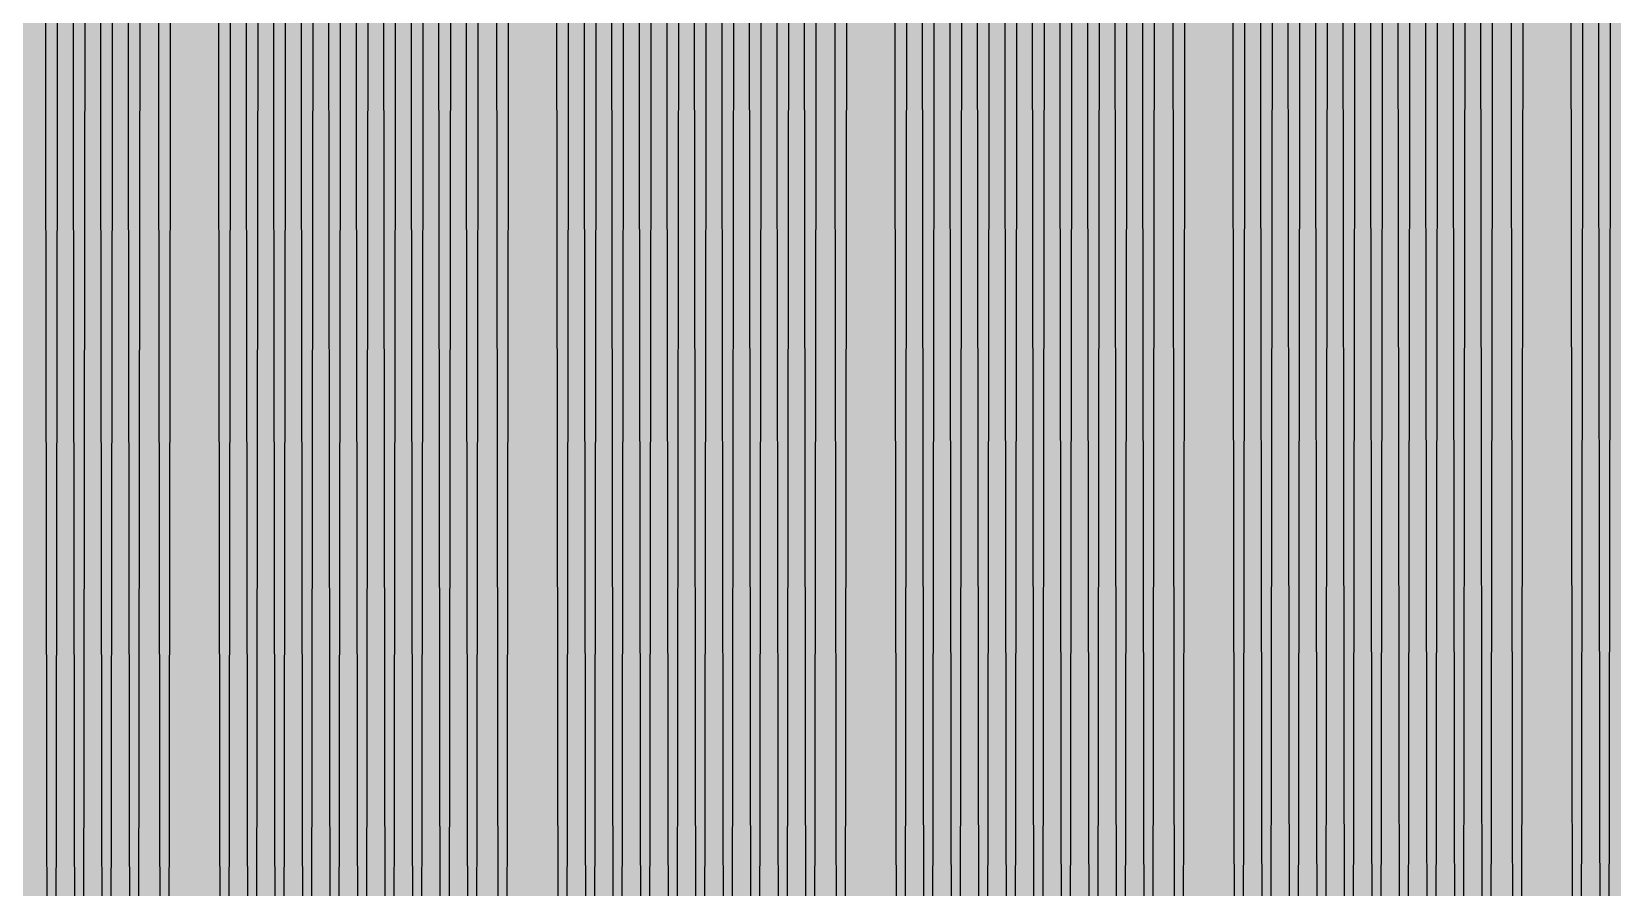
# Model space of a CAD drawing. Header units: metres. Extents: x -7220 to 10980, y -29667 to 1833.
# Drawn here: x 3304.4 to 3706.5, y -16102.1 to -15884.5 of the extents above; entities that cross this region are included whole.
import ezdxf

# ---------------------------------------------------------------- set-up
doc = ezdxf.new("R2010")
doc.units = ezdxf.units.M
doc.layers.add('Metal1', color=4, linetype='CONTINUOUS')
doc.layers.add('Polyimide', color=7, linetype='CONTINUOUS')

msp = doc.modelspace()

# ---------------------------------------------------------------- hatches: boundary and pattern name
at = {"layer": 'Polyimide'}
msp.add_hatch(color=7, dxfattribs=at).paths.add_polyline_path([(4099.45, -13861.55), (4142.64, -14152.77), (4214.18, -14438.35), (4313.36, -14715.55), (4439.24, -14981.69), (4590.59, -15234.21), (4765.97, -15470.68), (4963.68, -15688.82), (5181.82, -15886.53), (5418.29, -16061.91), (5670.81, -16213.26), (5936.95, -16339.14), (6214.15, -16438.32), (6499.73, -16509.85), (6790.95, -16553.05), (7085, -16567.5), (9980.38, -16567.5), (10058.79, -16571.35), (10136.45, -16582.87), (10212.6, -16601.95), (10286.52, -16628.4), (10357.49, -16661.96), (10424.83, -16702.32), (10487.89, -16749.09), (10546.06, -16801.81), (10598.78, -16859.98), (10645.55, -16923.04), (10685.91, -16990.38), (10719.48, -17061.35), (10745.93, -17135.27), (10765, -17211.43), (10776.52, -17289.08), (10780.38, -17367.5), (10780.38, -21957.3), (10741.61, -22012.91), (10705.97, -22070.59), (10673.58, -22130.14), (10644.53, -22191.39), (10618.92, -22254.16), (10596.82, -22318.25), (10578.3, -22383.46), (10563.41, -22449.6), (10552.21, -22516.46), (10544.72, -22583.84), (10540.97, -22651.53), (10540.97, -22719.32), (10544.72, -22787.01), (10552.21, -22854.38), (10563.41, -22921.24), (10578.3, -22987.38), (10596.82, -23052.6), (10618.92, -23116.68), (10644.53, -23179.45), (10673.58, -23240.71), (10705.97, -23300.26), (10741.61, -23357.93), (10780.38, -23413.54), (10780.38, -28667.5), (10776.52, -28745.91), (10765, -28823.57), (10745.93, -28899.73), (10719.48, -28973.65), (10685.91, -29044.62), (10645.55, -29111.96), (10598.78, -29175.01), (10546.06, -29233.19), (10487.89, -29285.91), (10424.83, -29332.68), (10357.49, -29373.04), (10286.52, -29406.6), (10212.6, -29433.05), (10136.45, -29452.13), (10058.79, -29463.65), (9980.38, -29467.5), (-6219.63, -29467.5), (-6298.04, -29463.65), (-6375.7, -29452.13), (-6451.85, -29433.05), (-6525.77, -29406.6), (-6596.74, -29373.04), (-6664.08, -29332.68), (-6727.14, -29285.91), (-6785.31, -29233.19), (-6838.03, -29175.01), (-6884.8, -29111.96), (-6925.16, -29044.62), (-6958.73, -28973.65), (-6985.18, -28899.73), (-7004.25, -28823.57), (-7015.77, -28745.91), (-7019.63, -28667.5), (-7019.63, -23426.32), (-6979.36, -23370.07), (-6942.33, -23311.63), (-6908.66, -23251.2), (-6878.45, -23188.96), (-6851.81, -23125.12), (-6828.81, -23059.88), (-6809.53, -22993.44), (-6794.04, -22926.02), (-6782.37, -22857.83), (-6774.57, -22789.09), (-6770.67, -22720.02), (-6770.67, -22650.84), (-6774.57, -22581.77), (-6782.37, -22513.03), (-6794.04, -22444.84), (-6809.53, -22377.42), (-6828.81, -22310.98), (-6851.81, -22245.74), (-6878.45, -22181.89), (-6908.66, -22119.66), (-6942.33, -22059.22), (-6979.36, -22000.79), (-7019.63, -21944.54), (-7019.63, -17367.5), (-7015.77, -17289.08), (-7004.25, -17211.43), (-6985.18, -17135.27), (-6958.73, -17061.35), (-6925.16, -16990.38), (-6884.8, -16923.04), (-6838.03, -16859.98), (-6785.31, -16801.81), (-6727.14, -16749.09), (-6664.08, -16702.32), (-6596.74, -16661.96), (-6525.77, -16628.4), (-6451.85, -16601.95), (-6375.7, -16582.87), (-6298.04, -16571.35), (-6219.63, -16567.5), (-3314, -16567.5), (-3019.95, -16553.05), (-2728.73, -16509.85), (-2443.15, -16438.32), (-2165.95, -16339.14), (-1899.81, -16213.26), (-1647.29, -16061.91), (-1410.82, -15886.53), (-1192.68, -15688.82), (-994.97, -15470.68), (-819.59, -15234.21), (-668.24, -14981.69), (-542.36, -14715.55), (-443.18, -14438.35), (-371.64, -14152.77), (-328.45, -13861.55), (-314, -13567.5), (-314, -13373.48), (-317.45, -13328.11), (-327.72, -13283.78), (-344.58, -13241.52), (-367.63, -13202.3), (-396.35, -13167.01), (-430.08, -13136.47), (-468.03, -13111.38), (-509.35, -13092.32), (-509.35, -13092.32), (-578.18, -13061.27), (-642.2, -13021.24), (-700.26, -12972.96), (-751.3, -12917.31), (-794.39, -12855.3), (-828.74, -12788.06), (-853.73, -12716.8), (-868.91, -12642.84), (-874, -12567.5), (-868.91, -12492.16), (-853.73, -12418.19), (-828.74, -12346.94), (-794.39, -12279.7), (-751.3, -12217.69), (-700.26, -12162.04), (-642.2, -12113.76), (-578.18, -12073.73), (-509.35, -12042.68), (-509.35, -12042.68), (-468.03, -12023.62), (-430.08, -11998.53), (-396.35, -11967.99), (-367.63, -11932.7), (-344.58, -11893.47), (-327.72, -11851.21), (-317.45, -11806.89), (-314, -11761.52), (-314, -11074.31), (-317.45, -11028.94), (-327.72, -10984.62), (-344.58, -10942.36), (-367.63, -10903.13), (-396.35, -10867.84), (-430.08, -10837.3), (-468.03, -10812.21), (-509.35, -10793.16), (-509.35, -10793.16), (-578.18, -10762.1), (-642.2, -10722.07), (-700.26, -10673.8), (-751.3, -10618.15), (-794.39, -10556.13), (-828.74, -10488.89), (-853.73, -10417.64), (-868.91, -10343.67), (-874, -10268.33), (-868.91, -10192.99), (-853.73, -10119.03), (-828.74, -10047.77), (-794.39, -9980.53), (-751.3, -9918.52), (-700.26, -9862.87), (-642.2, -9814.59), (-578.18, -9774.56), (-509.35, -9743.51), (-509.35, -9743.51), (-468.03, -9724.45), (-430.08, -9699.36), (-396.35, -9668.82), (-367.63, -9633.53), (-344.58, -9594.31), (-327.72, -9552.05), (-317.45, -9507.72), (-314, -9462.35), (-314, -8775.14), (-317.45, -8729.78), (-327.72, -8685.45), (-344.58, -8643.19), (-367.63, -8603.96), (-396.35, -8568.68), (-430.08, -8538.14), (-468.03, -8513.05), (-509.35, -8493.99), (-509.35, -8493.99), (-578.18, -8462.94), (-642.2, -8422.91), (-700.26, -8374.63), (-751.3, -8318.98), (-794.39, -8256.97), (-828.74, -8189.73), (-853.73, -8118.47), (-868.91, -8044.5), (-874, -7969.17), (-868.91, -7893.83), (-853.73, -7819.86), (-828.74, -7748.61), (-794.39, -7681.36), (-751.3, -7619.35), (-700.26, -7563.7), (-642.2, -7515.42), (-578.18, -7475.4), (-509.35, -7444.34), (-509.35, -7444.34), (-468.03, -7425.28), (-430.08, -7400.2), (-396.35, -7369.66), (-367.63, -7334.37), (-344.58, -7295.14), (-327.72, -7252.88), (-317.45, -7208.56), (-314, -7163.19), (-314, -6475.98), (-317.45, -6430.61), (-327.72, -6386.29), (-344.58, -6344.02), (-367.63, -6304.8), (-396.35, -6269.51), (-430.08, -6238.97), (-468.03, -6213.88), (-509.35, -6194.82), (-509.35, -6194.82), (-578.18, -6163.77), (-642.2, -6123.74), (-700.26, -6075.46), (-751.3, -6019.81), (-794.39, -5957.8), (-828.74, -5890.56), (-853.73, -5819.31), (-868.91, -5745.34), (-874, -5670), (-868.91, -5594.66), (-853.73, -5520.69), (-828.74, -5449.44), (-794.39, -5382.2), (-751.3, -5320.19), (-700.26, -5264.54), (-642.2, -5216.26), (-578.18, -5176.23), (-509.35, -5145.18), (-509.35, -5145.18), (-468.03, -5126.12), (-430.08, -5101.03), (-396.35, -5070.49), (-367.63, -5035.2), (-344.58, -4995.98), (-327.72, -4953.71), (-317.45, -4909.39), (-314, -4864.02), (-314, 380), (-314, 1532.5), (-269, 1532.5), (-268.78, 1525.63), (-268.1, 1518.79), (-266.98, 1512.02), (-265.42, 1505.32), (-263.43, 1498.75), (-261.01, 1492.32), (-258.17, 1486.06), (-254.93, 1480), (-251.3, 1474.17), (-247.3, 1468.58), (-242.94, 1463.27), (-238.25, 1458.25), (-233.23, 1453.56), (-227.92, 1449.2), (-222.33, 1445.2), (-216.5, 1441.57), (-210.44, 1438.33), (-204.18, 1435.49), (-197.75, 1433.07), (-191.18, 1431.08), (-184.48, 1429.52), (-177.71, 1428.4), (-170.87, 1427.72), (-164, 1427.5), (-157.13, 1427.72), (-150.29, 1428.4), (-143.52, 1429.52), (-136.82, 1431.08), (-130.25, 1433.07), (-123.82, 1435.49), (-117.56, 1438.33), (-111.5, 1441.57), (-105.67, 1445.2), (-100.08, 1449.2), (-94.77, 1453.56), (-89.75, 1458.25), (-85.06, 1463.27), (-80.7, 1468.58), (-76.7, 1474.17), (-73.07, 1480), (-69.83, 1486.06), (-66.99, 1492.32), (-64.57, 1498.75), (-62.58, 1505.32), (-61.02, 1512.02), (-59.9, 1518.79), (-59.22, 1525.63), (-59, 1532.5), (1786, 1532.5), (3835, 1532.5), (3835.21, 1539.04), (3835.86, 1545.55), (3836.92, 1552.01), (3838.41, 1558.38), (3840.31, 1564.64), (3842.61, 1570.77), (3845.31, 1576.73), (3848.4, 1582.5), (3851.85, 1588.06), (3855.66, 1593.38), (3859.82, 1598.43), (3864.29, 1603.21), (3869.07, 1607.68), (3874.12, 1611.84), (3879.44, 1615.65), (3885, 1619.1), (3890.77, 1622.19), (3896.73, 1624.89), (3902.86, 1627.19), (3909.12, 1629.09), (3915.49, 1630.58), (3921.95, 1631.64), (3928.46, 1632.29), (3935, 1632.5), (3941.54, 1632.29), (3948.05, 1631.64), (3954.51, 1630.58), (3960.88, 1629.09), (3967.14, 1627.19), (3973.27, 1624.89), (3979.23, 1622.19), (3985, 1619.1), (3990.56, 1615.65), (3995.88, 1611.84), (4000.93, 1607.68), (4005.71, 1603.21), (4010.18, 1598.43), (4014.34, 1593.38), (4018.15, 1588.06), (4021.6, 1582.5), (4024.69, 1576.73), (4027.39, 1570.77), (4029.69, 1564.64), (4031.59, 1558.38), (4033.08, 1552.01), (4034.14, 1545.55), (4034.79, 1539.04), (4035, 1532.5), (4085, 1532.5), (4085, 380), (4085, 330), (4085, -4864.02), (4088.45, -4909.39), (4098.72, -4953.71), (4115.58, -4995.98), (4138.63, -5035.2), (4167.35, -5070.49), (4201.08, -5101.03), (4239.03, -5126.12), (4280.35, -5145.18), (4280.35, -5145.18), (4349.18, -5176.23), (4413.2, -5216.26), (4471.26, -5264.54), (4522.3, -5320.19), (4565.39, -5382.2), (4599.74, -5449.44), (4624.73, -5520.69), (4639.91, -5594.66), (4645, -5670), (4639.91, -5745.34), (4624.73, -5819.31), (4599.74, -5890.56), (4565.39, -5957.8), (4522.3, -6019.81), (4471.26, -6075.46), (4413.2, -6123.74), (4349.18, -6163.77), (4280.35, -6194.82), (4239.03, -6213.88), (4201.08, -6238.97), (4167.35, -6269.51), (4138.63, -6304.8), (4115.58, -6344.02), (4098.72, -6386.29), (4088.45, -6430.61), (4085, -6475.98), (4085, -13567.5), (4099.45, -13861.55)])

# ---------------------------------------------------------------- linework, layer by layer
at = {"layer": 'Metal1'}
for points in [[(3122.38, -16547.83), (3134.5, -16522.91), (3137.63, -16516.58), (3150.16, -16491.66), (3153.4, -16485.33), (3166.32, -16460.41), (3169.65, -16454.08), (3182.84, -16429.1), (3192.78, -16410.34), (3209.32, -16379.1), (3225.87, -16347.86), (3242.42, -16316.62), (3258.97, -16285.38), (3275.52, -16254.14), (3292.07, -16222.9), (3301.94, -16204.26), (3308.48, -16177.86), (3307.75, -15692.12)], [(3311.25, -15692.12), (3310.52, -16178.11), (3303.82, -16204.98), (3293.84, -16223.83), (3277.29, -16255.07), (3260.74, -16286.31), (3244.19, -16317.55), (3227.64, -16348.8), (3211.09, -16380.04), (3194.54, -16411.28), (3184.61, -16430.04), (3171.42, -16455.01), (3168.09, -16461.34), (3155.17, -16486.25), (3151.94, -16492.57), (3139.42, -16517.47), (3136.3, -16523.8), (3124.18, -16548.7)], [(3128.54, -16547.83), (3140.72, -16522.91), (3143.87, -16516.58), (3156.45, -16491.66), (3159.7, -16485.33), (3172.68, -16460.41), (3176.03, -16454.08), (3189.27, -16429.1), (3199.26, -16410.34), (3215.88, -16379.1), (3232.5, -16347.86), (3249.13, -16316.62), (3265.75, -16285.38), (3282.37, -16254.13), (3298.99, -16222.89), (3308.91, -16204.26), (3315.48, -16177.84), (3314.75, -15692.12)], [(3318.25, -15692.12), (3317.52, -16178.09), (3310.79, -16204.98), (3300.76, -16223.83), (3284.14, -16255.07), (3267.51, -16286.32), (3250.89, -16317.56), (3234.27, -16348.8), (3217.65, -16380.04), (3201.02, -16411.28), (3191.04, -16430.04), (3177.8, -16455.01), (3174.45, -16461.34), (3161.48, -16486.25), (3158.23, -16492.57), (3145.66, -16517.48), (3142.52, -16523.8), (3130.34, -16548.71)], [(3134.71, -16547.83), (3146.94, -16522.91), (3150.1, -16516.58), (3162.74, -16491.66), (3166.01, -16485.33), (3179.05, -16460.41), (3182.41, -16454.08), (3195.71, -16429.1), (3205.74, -16410.34), (3222.44, -16379.1), (3239.13, -16347.86), (3255.83, -16316.62), (3272.53, -16285.37), (3289.22, -16254.13), (3305.92, -16222.89), (3315.88, -16204.26), (3322.48, -16177.83), (3321.75, -15692.12)], [(3325.25, -15692.12), (3324.52, -16178.08), (3317.76, -16204.98), (3307.69, -16223.84), (3290.99, -16255.08), (3274.29, -16286.32), (3257.59, -16317.56), (3240.9, -16348.8), (3224.2, -16380.04), (3207.5, -16411.28), (3197.48, -16430.04), (3184.17, -16455.02), (3180.81, -16461.34), (3167.78, -16486.25), (3164.52, -16492.57), (3151.89, -16517.48), (3148.74, -16523.8), (3136.51, -16548.71)], [(3140.88, -16547.83), (3153.16, -16522.91), (3156.34, -16516.58), (3169.03, -16491.66), (3172.31, -16485.33), (3185.41, -16460.41), (3188.79, -16454.08), (3202.15, -16429.1), (3212.22, -16410.34), (3228.99, -16379.1), (3245.76, -16347.85), (3262.54, -16316.61), (3279.31, -16285.37), (3296.08, -16254.13), (3312.85, -16222.89), (3322.85, -16204.26), (3329.48, -16177.81), (3328.75, -15692.12)], [(3332.25, -15692.12), (3331.52, -16178.07), (3324.73, -16204.98), (3314.61, -16223.84), (3297.84, -16255.08), (3281.07, -16286.32), (3264.3, -16317.56), (3247.53, -16348.8), (3230.76, -16380.04), (3213.98, -16411.28), (3203.91, -16430.04), (3190.55, -16455.02), (3187.18, -16461.34), (3174.09, -16486.25), (3170.81, -16492.58), (3158.12, -16517.48), (3154.96, -16523.8), (3142.67, -16548.71)], [(3147.48, -16547.83), (3159.84, -16522.91), (3163.04, -16516.58), (3175.81, -16491.66), (3179.11, -16485.32), (3192.28, -16460.41), (3195.68, -16454.07), (3209.13, -16429.1), (3219.26, -16410.33), (3236.13, -16379.09), (3253.01, -16347.85), (3269.88, -16316.61), (3286.75, -16285.37), (3303.62, -16254.13), (3320.5, -16222.89), (3330.56, -16204.25), (3337.23, -16177.79), (3336.5, -15692.12)], [(3340, -15692.12), (3339.27, -16178.05), (3332.44, -16204.98), (3322.26, -16223.84), (3305.38, -16255.08), (3288.51, -16286.32), (3271.64, -16317.56), (3254.77, -16348.8), (3237.89, -16380.04), (3221.02, -16411.28), (3210.89, -16430.05), (3197.44, -16455.02), (3194.05, -16461.35), (3180.88, -16486.25), (3177.59, -16492.58), (3164.82, -16517.48), (3161.63, -16523.8), (3149.28, -16548.71)], [(3158.46, -16547.82), (3171.1, -16522.9), (3174.37, -16516.57), (3187.42, -16491.66), (3190.8, -16485.31), (3204.27, -16460.4), (3207.75, -16454.06), (3221.49, -16429.09), (3231.86, -16410.33), (3249.11, -16379.08), (3266.36, -16347.84), (3283.61, -16316.6), (3300.87, -16285.36), (3318.12, -16254.12), (3335.37, -16222.88), (3345.66, -16204.25), (3352.48, -16177.72), (3351.75, -15692.12)], [(3355.25, -15692.12), (3354.52, -16177.98), (3347.54, -16204.99), (3337.12, -16223.85), (3319.87, -16255.09), (3302.62, -16286.33), (3285.36, -16317.57), (3268.11, -16348.81), (3250.86, -16380.05), (3233.61, -16411.29), (3223.25, -16430.06), (3209.5, -16455.03), (3206.03, -16461.36), (3192.56, -16486.26), (3189.19, -16492.59), (3176.14, -16517.49), (3172.88, -16523.82), (3160.25, -16548.72)], [(3164.63, -16547.82), (3177.32, -16522.9), (3180.6, -16516.57), (3193.72, -16491.65), (3197.11, -16485.31), (3210.63, -16460.4), (3214.12, -16454.06), (3227.93, -16429.09), (3238.34, -16410.32), (3255.67, -16379.08), (3272.99, -16347.84), (3290.32, -16316.6), (3307.65, -16285.36), (3324.97, -16254.12), (3342.3, -16222.88), (3352.63, -16204.25), (3359.48, -16177.7), (3358.75, -15692.12)], [(3362.25, -15692.12), (3361.52, -16177.96), (3354.51, -16204.99), (3344.05, -16223.85), (3326.72, -16255.09), (3309.39, -16286.33), (3292.07, -16317.57), (3274.74, -16348.81), (3257.41, -16380.05), (3240.09, -16411.29), (3229.68, -16430.06), (3215.88, -16455.03), (3212.39, -16461.36), (3198.87, -16486.26), (3195.48, -16492.59), (3182.38, -16517.49), (3179.1, -16523.82), (3166.41, -16548.72)], [(3170.8, -16547.82), (3183.54, -16522.9), (3186.84, -16516.56), (3200.01, -16491.65), (3203.41, -16485.31), (3217, -16460.4), (3220.5, -16454.06), (3234.37, -16429.09), (3244.82, -16410.32), (3262.22, -16379.08), (3279.62, -16347.84), (3297.02, -16316.6), (3314.42, -16285.36), (3331.82, -16254.12), (3349.23, -16222.88), (3359.6, -16204.24), (3366.48, -16177.69), (3365.75, -15692.12)], [(3369.25, -15692.12), (3368.52, -16177.95), (3361.48, -16204.99), (3350.97, -16223.85), (3333.57, -16255.09), (3316.17, -16286.33), (3298.77, -16317.57), (3281.37, -16348.81), (3263.97, -16380.05), (3246.57, -16411.3), (3236.12, -16430.06), (3222.25, -16455.03), (3218.75, -16461.36), (3205.17, -16486.26), (3201.77, -16492.59), (3188.61, -16517.49), (3185.32, -16523.82), (3172.58, -16548.72)], [(3176.96, -16547.82), (3189.76, -16522.9), (3193.07, -16516.56), (3206.3, -16491.65), (3209.72, -16485.31), (3223.36, -16460.4), (3226.88, -16454.06), (3240.81, -16429.09), (3251.3, -16410.32), (3268.78, -16379.08), (3286.25, -16347.84), (3303.73, -16316.6), (3321.2, -16285.36), (3338.68, -16254.12), (3356.15, -16222.88), (3366.57, -16204.24), (3373.48, -16177.67), (3372.75, -15692.12)], [(3376.25, -15692.12), (3375.52, -16177.94), (3368.45, -16205), (3357.9, -16223.85), (3340.42, -16255.09), (3322.95, -16286.33), (3305.47, -16317.57), (3288, -16348.82), (3270.52, -16380.06), (3253.05, -16411.3), (3242.55, -16430.06), (3228.63, -16455.03), (3225.11, -16461.36), (3211.48, -16486.27), (3208.06, -16492.6), (3194.84, -16517.49), (3191.54, -16523.82), (3178.74, -16548.72)], [(3183.13, -16547.81), (3195.98, -16522.9), (3199.31, -16516.56), (3212.59, -16491.65), (3216.02, -16485.31), (3229.72, -16460.4), (3233.26, -16454.06), (3247.24, -16429.08), (3257.78, -16410.32), (3275.33, -16379.08), (3292.88, -16347.84), (3310.43, -16316.6), (3327.98, -16285.36), (3345.53, -16254.11), (3363.08, -16222.87), (3373.55, -16204.24), (3380.48, -16177.66), (3379.75, -15692.12)], [(3383.25, -15692.12), (3382.52, -16177.92), (3375.42, -16205), (3364.82, -16223.85), (3347.27, -16255.09), (3329.72, -16286.34), (3312.18, -16317.58), (3294.63, -16348.82), (3277.08, -16380.06), (3259.53, -16411.3), (3248.99, -16430.06), (3235.01, -16455.03), (3231.47, -16461.37), (3217.78, -16486.27), (3214.35, -16492.6), (3201.08, -16517.5), (3197.76, -16523.82), (3184.91, -16548.72)], [(3189.3, -16547.81), (3202.2, -16522.9), (3205.54, -16516.56), (3218.88, -16491.65), (3222.33, -16485.31), (3236.09, -16460.4), (3239.64, -16454.06), (3253.68, -16429.08), (3264.27, -16410.32), (3281.89, -16379.08), (3299.51, -16347.84), (3317.14, -16316.6), (3334.76, -16285.35), (3352.38, -16254.11), (3370.01, -16222.87), (3380.52, -16204.24), (3387.48, -16177.64), (3386.75, -15692.12)], [(3390.25, -15692.12), (3389.52, -16177.91), (3382.39, -16205), (3371.75, -16223.86), (3354.12, -16255.1), (3336.5, -16286.34), (3318.88, -16317.58), (3301.26, -16348.82), (3283.63, -16380.06), (3266.01, -16411.3), (3255.42, -16430.06), (3241.38, -16455.04), (3237.83, -16461.37), (3224.08, -16486.27), (3220.64, -16492.6), (3207.31, -16517.5), (3203.98, -16523.83), (3191.07, -16548.73)], [(3195.46, -16547.81), (3208.43, -16522.9), (3211.78, -16516.56), (3225.17, -16491.65), (3228.64, -16485.31), (3242.45, -16460.39), (3246.02, -16454.06), (3260.12, -16429.08), (3270.75, -16410.32), (3288.45, -16379.08), (3306.14, -16347.83), (3323.84, -16316.59), (3341.54, -16285.35), (3359.24, -16254.11), (3376.93, -16222.87), (3387.49, -16204.24), (3394.48, -16177.63), (3393.75, -15692.12)], [(3397.25, -15692.12), (3396.52, -16177.89), (3389.36, -16205), (3378.67, -16223.86), (3360.98, -16255.1), (3343.28, -16286.34), (3325.58, -16317.58), (3307.88, -16348.82), (3290.19, -16380.06), (3272.49, -16411.3), (3261.86, -16430.07), (3247.76, -16455.04), (3244.2, -16461.37), (3230.39, -16486.27), (3226.93, -16492.6), (3213.54, -16517.5), (3210.2, -16523.83), (3197.24, -16548.73)], [(3201.63, -16547.81), (3214.65, -16522.9), (3218.02, -16516.56), (3231.46, -16491.65), (3234.94, -16485.3), (3248.81, -16460.39), (3252.4, -16454.05), (3266.56, -16429.08), (3277.23, -16410.31), (3295, -16379.07), (3312.77, -16347.83), (3330.55, -16316.59), (3348.32, -16285.35), (3366.09, -16254.11), (3383.86, -16222.87), (3394.46, -16204.24), (3401.48, -16177.61), (3400.75, -15692.12)], [(3404.25, -15692.12), (3403.52, -16177.88), (3396.32, -16205), (3385.6, -16223.86), (3367.83, -16255.1), (3350.06, -16286.34), (3332.28, -16317.58), (3314.51, -16348.82), (3296.74, -16380.06), (3278.97, -16411.3), (3268.3, -16430.07), (3254.14, -16455.04), (3250.56, -16461.37), (3236.69, -16486.27), (3233.22, -16492.6), (3219.78, -16517.5), (3216.42, -16523.83), (3203.41, -16548.73)], [(3207.8, -16547.81), (3220.87, -16522.9), (3224.25, -16516.55), (3237.75, -16491.65), (3241.25, -16485.3), (3255.18, -16460.39), (3258.77, -16454.05), (3272.99, -16429.08), (3283.71, -16410.31), (3301.56, -16379.07), (3319.4, -16347.83), (3337.25, -16316.59), (3355.1, -16285.35), (3372.94, -16254.11), (3390.79, -16222.87), (3401.43, -16204.24), (3408.48, -16177.6), (3407.75, -15692.12)], [(3411.25, -15692.12), (3410.52, -16177.86), (3403.29, -16205), (3392.52, -16223.86), (3374.68, -16255.1), (3356.83, -16286.34), (3338.99, -16317.58), (3321.14, -16348.82), (3303.3, -16380.06), (3285.45, -16411.31), (3274.73, -16430.07), (3260.51, -16455.04), (3256.92, -16461.37), (3243, -16486.27), (3239.51, -16492.61), (3226.01, -16517.5), (3222.64, -16523.83), (3209.57, -16548.73)], [(3213.96, -16547.81), (3227.09, -16522.9), (3230.49, -16516.55), (3244.04, -16491.65), (3247.55, -16485.3), (3261.54, -16460.39), (3265.15, -16454.05), (3279.43, -16429.08), (3290.2, -16410.31), (3308.12, -16379.07), (3326.03, -16347.83), (3343.95, -16316.59), (3361.87, -16285.35), (3379.79, -16254.11), (3397.71, -16222.87), (3408.4, -16204.24), (3415.48, -16177.58), (3414.75, -15692.12)], [(3418.25, -15692.12), (3417.52, -16177.85), (3410.26, -16205), (3399.45, -16223.86), (3381.53, -16255.1), (3363.61, -16286.34), (3345.69, -16317.58), (3327.77, -16348.83), (3309.85, -16380.07), (3291.93, -16411.31), (3281.17, -16430.07), (3266.89, -16455.04), (3263.28, -16461.38), (3249.3, -16486.27), (3245.8, -16492.61), (3232.25, -16517.5), (3228.85, -16523.83), (3215.74, -16548.73)], [(3220.57, -16547.8), (3233.77, -16522.9), (3237.18, -16516.55), (3250.82, -16491.65), (3254.35, -16485.3), (3268.41, -16460.39), (3272.05, -16454.05), (3286.41, -16429.07), (3297.23, -16410.31), (3315.25, -16379.07), (3333.28, -16347.83), (3351.3, -16316.59), (3369.32, -16285.35), (3387.34, -16254.11), (3405.36, -16222.86), (3416.11, -16204.23), (3423.23, -16177.56), (3422.5, -15692.12)], [(3426, -15692.12), (3425.27, -16177.83), (3417.97, -16205), (3407.09, -16223.86), (3389.07, -16255.1), (3371.05, -16286.35), (3353.03, -16317.59), (3335.01, -16348.83), (3316.99, -16380.07), (3298.97, -16411.31), (3288.14, -16430.07), (3273.78, -16455.04), (3270.15, -16461.38), (3256.09, -16486.28), (3252.57, -16492.61), (3238.94, -16517.51), (3235.53, -16523.84), (3222.34, -16548.73)], [(3231.55, -16547.8), (3245.02, -16522.89), (3248.51, -16516.54), (3262.43, -16491.64), (3266.04, -16485.29), (3280.4, -16460.38), (3284.11, -16454.04), (3298.78, -16429.07), (3309.83, -16410.3), (3328.23, -16379.06), (3346.63, -16347.82), (3365.03, -16316.58), (3383.43, -16285.34), (3401.84, -16254.1), (3420.24, -16222.86), (3431.21, -16204.23), (3438.48, -16177.48), (3437.75, -15692.12)], [(3441.25, -15692.12), (3440.52, -16177.76), (3433.07, -16205.01), (3421.96, -16223.87), (3403.56, -16255.11), (3385.16, -16286.35), (3366.76, -16317.59), (3348.36, -16348.83), (3329.95, -16380.08), (3311.55, -16411.32), (3300.5, -16430.08), (3285.84, -16455.05), (3282.13, -16461.39), (3267.78, -16486.28), (3264.18, -16492.62), (3250.26, -16517.51), (3246.78, -16523.85), (3233.31, -16548.74)], [(3237.71, -16547.79), (3251.24, -16522.89), (3254.75, -16516.54), (3268.73, -16491.64), (3272.35, -16485.29), (3286.77, -16460.38), (3290.49, -16454.04), (3305.21, -16429.07), (3316.31, -16410.3), (3334.79, -16379.06), (3353.26, -16347.82), (3371.74, -16316.58), (3390.21, -16285.34), (3408.69, -16254.1), (3427.16, -16222.85), (3438.18, -16204.23), (3445.48, -16177.47), (3444.75, -15692.12)], [(3448.25, -15692.12), (3447.52, -16177.74), (3440.04, -16205.01), (3428.89, -16223.87), (3410.41, -16255.11), (3391.93, -16286.35), (3373.46, -16317.6), (3354.98, -16348.84), (3336.51, -16380.08), (3318.03, -16411.32), (3306.94, -16430.08), (3292.22, -16455.05), (3288.49, -16461.39), (3274.08, -16486.29), (3270.47, -16492.62), (3256.5, -16517.51), (3253, -16523.85), (3239.48, -16548.74)], [(3243.88, -16547.79), (3257.47, -16522.89), (3260.98, -16516.54), (3275.02, -16491.64), (3278.65, -16485.29), (3293.13, -16460.38), (3296.87, -16454.04), (3311.65, -16429.06), (3322.79, -16410.3), (3341.34, -16379.06), (3359.89, -16347.82), (3378.44, -16316.58), (3396.99, -16285.34), (3415.54, -16254.09), (3434.09, -16222.85), (3445.15, -16204.22), (3452.48, -16177.45), (3451.75, -15692.12)], [(3455.25, -15692.12), (3454.52, -16177.73), (3447.01, -16205.01), (3435.81, -16223.87), (3417.26, -16255.12), (3398.71, -16286.36), (3380.16, -16317.6), (3361.61, -16348.84), (3343.06, -16380.08), (3324.51, -16411.32), (3313.37, -16430.08), (3298.59, -16455.06), (3294.85, -16461.39), (3280.39, -16486.29), (3276.76, -16492.63), (3262.73, -16517.52), (3259.22, -16523.85), (3245.64, -16548.75)], [(3250.05, -16547.79), (3263.69, -16522.89), (3267.22, -16516.54), (3281.31, -16491.64), (3284.96, -16485.29), (3299.49, -16460.38), (3303.25, -16454.04), (3318.09, -16429.06), (3329.28, -16410.3), (3347.9, -16379.06), (3366.52, -16347.82), (3385.15, -16316.57), (3403.77, -16285.33), (3422.39, -16254.09), (3441.02, -16222.85), (3452.12, -16204.22), (3459.48, -16177.44), (3458.75, -15692.12)], [(3462.25, -15692.12), (3461.52, -16177.71), (3453.98, -16205.02), (3442.74, -16223.88), (3424.11, -16255.12), (3405.49, -16286.36), (3386.86, -16317.6), (3368.24, -16348.84), (3349.62, -16380.08), (3330.99, -16411.32), (3319.81, -16430.09), (3304.97, -16455.06), (3301.22, -16461.4), (3286.69, -16486.29), (3283.04, -16492.63), (3268.96, -16517.52), (3265.44, -16523.85), (3251.81, -16548.75)], [(3256.22, -16547.79), (3269.91, -16522.89), (3273.46, -16516.54), (3287.6, -16491.64), (3291.26, -16485.28), (3305.86, -16460.38), (3309.63, -16454.03), (3324.53, -16429.06), (3335.76, -16410.3), (3354.46, -16379.05), (3373.15, -16347.81), (3391.85, -16316.57), (3410.55, -16285.33), (3429.25, -16254.09), (3447.94, -16222.85), (3459.09, -16204.22), (3466.48, -16177.42), (3465.75, -15692.12)], [(3469.25, -15692.12), (3468.52, -16177.7), (3460.95, -16205.02), (3449.66, -16223.88), (3430.96, -16255.12), (3412.27, -16286.36), (3393.57, -16317.6), (3374.87, -16348.84), (3356.17, -16380.08), (3337.47, -16411.32), (3326.24, -16430.09), (3311.35, -16455.06), (3307.58, -16461.4), (3292.99, -16486.29), (3289.33, -16492.63), (3275.2, -16517.52), (3271.66, -16523.86), (3257.97, -16548.75)], [(3262.38, -16547.79), (3276.13, -16522.89), (3279.69, -16516.54), (3293.89, -16491.64), (3297.57, -16485.28), (3312.22, -16460.38), (3316.01, -16454.03), (3330.96, -16429.06), (3342.24, -16410.29), (3361.01, -16379.05), (3379.78, -16347.81), (3398.56, -16316.57), (3417.33, -16285.33), (3436.1, -16254.09), (3454.87, -16222.85), (3466.06, -16204.22), (3473.48, -16177.41), (3472.75, -15692.12)], [(3476.25, -15692.12), (3475.52, -16177.68), (3467.92, -16205.02), (3456.59, -16223.88), (3437.81, -16255.12), (3419.04, -16286.36), (3400.27, -16317.6), (3381.5, -16348.84), (3362.73, -16380.08), (3343.95, -16411.32), (3332.68, -16430.09), (3317.72, -16455.06), (3313.94, -16461.4), (3299.3, -16486.29), (3295.62, -16492.63), (3281.43, -16517.52), (3277.88, -16523.86), (3264.14, -16548.75)], [(3268.55, -16547.79), (3282.35, -16522.88), (3285.93, -16516.53), (3300.18, -16491.64), (3303.88, -16485.28), (3318.58, -16460.38), (3322.39, -16454.03), (3337.4, -16429.06), (3348.72, -16410.29), (3367.57, -16379.05), (3386.41, -16347.81), (3405.26, -16316.57), (3424.11, -16285.33), (3442.95, -16254.09), (3461.8, -16222.85), (3473.03, -16204.22), (3480.48, -16177.39), (3479.75, -15692.12)], [(3483.25, -15692.12), (3482.52, -16177.67), (3474.89, -16205.02), (3463.51, -16223.88), (3444.66, -16255.12), (3425.82, -16286.36), (3406.97, -16317.6), (3388.13, -16348.84), (3369.28, -16380.08), (3350.44, -16411.33), (3339.11, -16430.09), (3324.1, -16455.06), (3320.3, -16461.4), (3305.6, -16486.29), (3301.91, -16492.63), (3287.66, -16517.52), (3284.09, -16523.86), (3270.3, -16548.75)], [(3274.72, -16547.79), (3288.57, -16522.88), (3292.16, -16516.53), (3306.47, -16491.63), (3310.18, -16485.28), (3324.95, -16460.38), (3328.76, -16454.03), (3343.84, -16429.06), (3355.2, -16410.29), (3374.12, -16379.05), (3393.04, -16347.81), (3411.96, -16316.57), (3430.88, -16285.33), (3449.8, -16254.09), (3468.72, -16222.85), (3480.01, -16204.22), (3487.48, -16177.37), (3486.75, -15692.12)], [(3490.25, -15692.12), (3489.52, -16177.65), (3481.86, -16205.02), (3470.44, -16223.88), (3451.52, -16255.12), (3432.6, -16286.36), (3413.68, -16317.6), (3394.76, -16348.85), (3375.84, -16380.09), (3356.92, -16411.33), (3345.55, -16430.09), (3330.48, -16455.06), (3326.66, -16461.4), (3311.91, -16486.29), (3308.2, -16492.64), (3293.9, -16517.52), (3290.31, -16523.86), (3276.47, -16548.75)], [(3280.88, -16547.78), (3294.79, -16522.88), (3298.4, -16516.53), (3312.76, -16491.63), (3316.49, -16485.28), (3331.31, -16460.38), (3335.14, -16454.03), (3350.28, -16429.06), (3361.69, -16410.29), (3380.68, -16379.05), (3399.68, -16347.81), (3418.67, -16316.57), (3437.66, -16285.33), (3456.66, -16254.09), (3475.65, -16222.84), (3486.98, -16204.22), (3494.48, -16177.36), (3493.75, -15692.12)], [(3497.25, -15692.12), (3496.52, -16177.64), (3488.83, -16205.02), (3477.36, -16223.88), (3458.37, -16255.12), (3439.37, -16286.37), (3420.38, -16317.61), (3401.38, -16348.85), (3382.39, -16380.09), (3363.4, -16411.33), (3351.99, -16430.09), (3336.85, -16455.06), (3333.02, -16461.41), (3318.21, -16486.3), (3314.49, -16492.64), (3300.13, -16517.53), (3296.53, -16523.86), (3282.63, -16548.75)], [(3287.05, -16547.78), (3301.01, -16522.88), (3304.63, -16516.53), (3319.05, -16491.63), (3322.79, -16485.28), (3337.67, -16460.38), (3341.52, -16454.03), (3356.71, -16429.06), (3368.17, -16410.29), (3387.24, -16379.05), (3406.31, -16347.81), (3425.37, -16316.57), (3444.44, -16285.32), (3463.51, -16254.08), (3482.58, -16222.84), (3493.95, -16204.22), (3501.48, -16177.34), (3500.75, -15692.12)], [(3504.25, -15692.12), (3503.52, -16177.62), (3495.8, -16205.02), (3484.29, -16223.88), (3465.22, -16255.13), (3446.15, -16286.37), (3427.08, -16317.61), (3408.01, -16348.85), (3388.94, -16380.09), (3369.88, -16411.33), (3358.42, -16430.1), (3343.23, -16455.07), (3339.39, -16461.41), (3324.51, -16486.3), (3320.78, -16492.64), (3306.37, -16517.53), (3302.75, -16523.87), (3288.8, -16548.76)], [(3293.65, -16547.78), (3307.69, -16522.88), (3311.33, -16516.53), (3325.83, -16491.63), (3329.59, -16485.28), (3344.55, -16460.38), (3348.42, -16454.03), (3363.69, -16429.05), (3375.21, -16410.29), (3394.38, -16379.05), (3413.55, -16347.8), (3432.72, -16316.56), (3451.89, -16285.32), (3471.06, -16254.08), (3490.23, -16222.84), (3501.66, -16204.21), (3509.23, -16177.32), (3508.5, -15692.12)], [(3512, -15692.12), (3511.27, -16177.6), (3503.51, -16205.02), (3491.93, -16223.89), (3472.76, -16255.13), (3453.59, -16286.37), (3434.42, -16317.61), (3415.25, -16348.85), (3396.08, -16380.09), (3376.91, -16411.33), (3365.4, -16430.1), (3350.12, -16455.07), (3346.26, -16461.41), (3331.31, -16486.3), (3327.55, -16492.64), (3313.06, -16517.53), (3309.43, -16523.87), (3295.4, -16548.76)], [(3304.63, -16547.77), (3318.95, -16522.88), (3322.66, -16516.52), (3337.44, -16491.63), (3341.28, -16485.27), (3356.53, -16460.37), (3360.48, -16454.02), (3376.06, -16429.05), (3387.8, -16410.28), (3407.35, -16379.04), (3426.9, -16347.8), (3446.45, -16316.56), (3466, -16285.32), (3485.55, -16254.07), (3505.1, -16222.83), (3516.76, -16204.21), (3524.48, -16177.24), (3523.75, -15692.12)], [(3527.25, -15692.12), (3526.52, -16177.53), (3518.6, -16205.03), (3506.8, -16223.89), (3487.25, -16255.14), (3467.7, -16286.38), (3448.15, -16317.62), (3428.6, -16348.86), (3409.05, -16380.1), (3389.5, -16411.34), (3377.75, -16430.11), (3362.18, -16455.08), (3358.24, -16461.42), (3342.99, -16486.31), (3339.16, -16492.65), (3324.38, -16517.54), (3320.68, -16523.88), (3306.37, -16548.76)], [(3310.8, -16547.77), (3325.17, -16522.88), (3328.9, -16516.52), (3343.74, -16491.63), (3347.59, -16485.27), (3362.9, -16460.37), (3366.86, -16454.02), (3382.5, -16429.05), (3394.29, -16410.28), (3413.91, -16379.04), (3433.53, -16347.8), (3453.16, -16316.55), (3472.78, -16285.31), (3492.41, -16254.07), (3512.03, -16222.83), (3523.73, -16204.21), (3531.48, -16177.22), (3530.75, -15692.12)], [(3534.25, -15692.12), (3533.52, -16177.51), (3525.57, -16205.03), (3513.72, -16223.9), (3494.1, -16255.14), (3474.47, -16286.38), (3454.85, -16317.62), (3435.23, -16348.86), (3415.6, -16380.1), (3395.98, -16411.34), (3384.19, -16430.11), (3368.56, -16455.08), (3364.6, -16461.42), (3349.29, -16486.31), (3345.45, -16492.66), (3330.62, -16517.54), (3326.9, -16523.88), (3312.54, -16548.77)], [(3316.97, -16547.77), (3331.39, -16522.88), (3335.13, -16516.52), (3350.03, -16491.63), (3353.89, -16485.27), (3369.26, -16460.37), (3373.24, -16454.02), (3388.93, -16429.04), (3400.77, -16410.28), (3420.47, -16379.04), (3440.16, -16347.79), (3459.86, -16316.55), (3479.56, -16285.31), (3499.26, -16254.07), (3518.96, -16222.83), (3530.7, -16204.21), (3538.48, -16177.21), (3537.75, -15692.12)], [(3541.25, -15692.12), (3540.52, -16177.49), (3532.54, -16205.03), (3520.65, -16223.9), (3500.95, -16255.14), (3481.25, -16286.38), (3461.55, -16317.62), (3441.86, -16348.86), (3422.16, -16380.1), (3402.46, -16411.34), (3390.63, -16430.11), (3374.93, -16455.08), (3370.96, -16461.42), (3355.6, -16486.31), (3351.74, -16492.66), (3336.85, -16517.54), (3333.12, -16523.88), (3318.7, -16548.77)], [(3323.14, -16547.77), (3337.61, -16522.87), (3341.37, -16516.52), (3356.32, -16491.62), (3360.2, -16485.26), (3375.62, -16460.37), (3379.62, -16454.01), (3395.37, -16429.04), (3407.25, -16410.27), (3427.02, -16379.03), (3446.79, -16347.79), (3466.57, -16316.55), (3486.34, -16285.31), (3506.11, -16254.07), (3525.88, -16222.83), (3537.67, -16204.2), (3545.48, -16177.19), (3544.75, -15692.12)], [(3548.25, -15692.12), (3547.52, -16177.48), (3539.51, -16205.03), (3527.57, -16223.9), (3507.8, -16255.14), (3488.03, -16286.38), (3468.26, -16317.62), (3448.48, -16348.86), (3428.71, -16380.1), (3408.94, -16411.34), (3397.06, -16430.11), (3381.31, -16455.08), (3377.32, -16461.43), (3361.9, -16486.31), (3358.03, -16492.66), (3343.08, -16517.54), (3339.33, -16523.89), (3324.87, -16548.77)], [(3329.3, -16547.77), (3343.83, -16522.87), (3347.6, -16516.52), (3362.61, -16491.62), (3366.5, -16485.26), (3381.99, -16460.37), (3386, -16454.01), (3401.81, -16429.04), (3413.73, -16410.27), (3433.58, -16379.03), (3453.42, -16347.79), (3473.27, -16316.55), (3493.12, -16285.31), (3512.96, -16254.07), (3532.81, -16222.83), (3544.64, -16204.2), (3552.48, -16177.17), (3551.75, -15692.12)], [(3555.25, -15692.12), (3554.52, -16177.46), (3546.48, -16205.04), (3534.5, -16223.9), (3514.65, -16255.14), (3494.81, -16286.38), (3474.96, -16317.62), (3455.11, -16348.86), (3435.27, -16380.1), (3415.42, -16411.35), (3403.5, -16430.11), (3387.69, -16455.08), (3383.68, -16461.43), (3368.21, -16486.31), (3364.32, -16492.66), (3349.32, -16517.54), (3345.55, -16523.89), (3331.03, -16548.77)], [(3335.47, -16547.77), (3350.05, -16522.87), (3353.84, -16516.51), (3368.9, -16491.62), (3372.81, -16485.26), (3388.35, -16460.37), (3392.38, -16454.01), (3408.25, -16429.04), (3420.21, -16410.27), (3440.13, -16379.03), (3460.05, -16347.79), (3479.98, -16316.55), (3499.9, -16285.31), (3519.82, -16254.07), (3539.74, -16222.83), (3551.61, -16204.2), (3559.48, -16177.16), (3558.75, -15692.12)], [(3562.25, -15692.12), (3561.52, -16177.45), (3553.45, -16205.04), (3541.42, -16223.9), (3521.5, -16255.14), (3501.58, -16286.38), (3481.66, -16317.62), (3461.74, -16348.87), (3441.82, -16380.11), (3421.9, -16411.35), (3409.93, -16430.11), (3394.06, -16455.08), (3390.04, -16461.43), (3374.51, -16486.31), (3370.61, -16492.66), (3355.55, -16517.54), (3351.77, -16523.89), (3337.2, -16548.77)], [(3341.64, -16547.77), (3356.27, -16522.87), (3360.07, -16516.51), (3375.19, -16491.62), (3379.12, -16485.26), (3394.71, -16460.37), (3398.75, -16454.01), (3414.68, -16429.04), (3426.7, -16410.27), (3446.69, -16379.03), (3466.69, -16347.79), (3486.68, -16316.55), (3506.67, -16285.31), (3526.67, -16254.07), (3546.66, -16222.82), (3558.58, -16204.2), (3566.48, -16177.14), (3565.75, -15692.12)], [(3569.25, -15692.12), (3568.52, -16177.43), (3560.42, -16205.04), (3548.35, -16223.9), (3528.35, -16255.14), (3508.36, -16286.38), (3488.36, -16317.63), (3468.37, -16348.87), (3448.38, -16380.11), (3428.38, -16411.35), (3416.37, -16430.12), (3400.44, -16455.08), (3396.4, -16461.43), (3380.82, -16486.32), (3376.9, -16492.67), (3361.78, -16517.54), (3357.99, -16523.89), (3343.36, -16548.77)], [(3347.8, -16547.76), (3362.49, -16522.87), (3366.31, -16516.51), (3381.48, -16491.62), (3385.42, -16485.26), (3401.08, -16460.36), (3405.13, -16454.01), (3421.12, -16429.04), (3433.18, -16410.27), (3453.25, -16379.03), (3473.32, -16347.79), (3493.38, -16316.55), (3513.45, -16285.31), (3533.52, -16254.06), (3553.59, -16222.82), (3565.55, -16204.2), (3573.48, -16177.12), (3572.75, -15692.12)], [(3576.25, -15692.12), (3575.52, -16177.42), (3567.39, -16205.04), (3555.27, -16223.9), (3535.2, -16255.15), (3515.14, -16286.39), (3495.07, -16317.63), (3475, -16348.87), (3454.93, -16380.11), (3434.86, -16411.35), (3422.81, -16430.12), (3406.82, -16455.09), (3402.77, -16461.43), (3387.12, -16486.32), (3383.18, -16492.67), (3368.02, -16517.55), (3364.21, -16523.89), (3349.53, -16548.77)], [(3353.97, -16547.76), (3368.71, -16522.87), (3372.54, -16516.51), (3387.77, -16491.62), (3391.73, -16485.26), (3407.44, -16460.36), (3411.51, -16454.01), (3427.56, -16429.04), (3439.66, -16410.27), (3459.8, -16379.03), (3479.95, -16347.79), (3500.09, -16316.54), (3520.23, -16285.3), (3540.37, -16254.06), (3560.52, -16222.82), (3572.52, -16204.2), (3580.48, -16177.11), (3579.75, -15692.12)], [(3583.25, -15692.12), (3582.52, -16177.4), (3574.36, -16205.04), (3562.2, -16223.91), (3542.05, -16255.15), (3521.91, -16286.39), (3501.77, -16317.63), (3481.63, -16348.87), (3461.48, -16380.11), (3441.34, -16411.35), (3429.24, -16430.12), (3413.19, -16455.09), (3409.13, -16461.44), (3393.42, -16486.32), (3389.47, -16492.67), (3374.25, -16517.55), (3370.43, -16523.9), (3355.69, -16548.78)], [(3360.14, -16547.76), (3374.93, -16522.87), (3378.78, -16516.51), (3394.06, -16491.62), (3398.03, -16485.26), (3413.8, -16460.36), (3417.89, -16454.01), (3434, -16429.04), (3446.14, -16410.27), (3466.36, -16379.03), (3486.58, -16347.78), (3506.79, -16316.54), (3527.01, -16285.3), (3547.23, -16254.06), (3567.44, -16222.82), (3579.5, -16204.2), (3587.48, -16177.09), (3586.75, -15692.12)], [(3590.25, -15692.12), (3589.52, -16177.39), (3581.33, -16205.04), (3569.12, -16223.91), (3548.91, -16255.15), (3528.69, -16286.39), (3508.47, -16317.63), (3488.26, -16348.87), (3468.04, -16380.11), (3447.82, -16411.35), (3435.68, -16430.12), (3419.57, -16455.09), (3415.49, -16461.44), (3399.73, -16486.32), (3395.76, -16492.67), (3380.49, -16517.55), (3376.65, -16523.9), (3361.86, -16548.78)], [(3366.74, -16547.76), (3381.61, -16522.87), (3385.48, -16516.51), (3400.84, -16491.62), (3404.83, -16485.25), (3420.68, -16460.36), (3424.79, -16454), (3440.97, -16429.03), (3453.18, -16410.26), (3473.5, -16379.02), (3493.82, -16347.78), (3514.14, -16316.54), (3534.46, -16285.3), (3554.77, -16254.06), (3575.09, -16222.82), (3587.21, -16204.2), (3595.23, -16177.07), (3594.5, -15692.12)], [(3598, -15692.12), (3597.27, -16177.36), (3589.04, -16205.04), (3576.77, -16223.91), (3556.45, -16255.15), (3536.13, -16286.39), (3515.81, -16317.63), (3495.49, -16348.87), (3475.18, -16380.11), (3454.86, -16411.35), (3442.65, -16430.12), (3426.46, -16455.09), (3422.36, -16461.44), (3406.52, -16486.32), (3402.54, -16492.67), (3387.18, -16517.55), (3383.33, -16523.9), (3368.46, -16548.78)], [(3377.72, -16547.75), (3392.87, -16522.86), (3396.81, -16516.5), (3412.45, -16491.61), (3416.52, -16485.25), (3432.66, -16460.36), (3436.85, -16454), (3453.34, -16429.03), (3465.78, -16410.26), (3486.48, -16379.02), (3507.17, -16347.78), (3527.87, -16316.53), (3548.57, -16285.29), (3569.27, -16254.05), (3589.97, -16222.81), (3602.31, -16204.19), (3610.48, -16176.98), (3609.75, -15692.12)], [(3613.25, -15692.12), (3612.52, -16177.28), (3604.14, -16205.05), (3591.64, -16223.92), (3570.94, -16255.16), (3550.24, -16286.4), (3529.54, -16317.64), (3508.84, -16348.88), (3488.14, -16380.12), (3467.44, -16411.36), (3455.01, -16430.13), (3438.52, -16455.1), (3434.34, -16461.45), (3418.2, -16486.33), (3414.14, -16492.68), (3398.5, -16517.56), (3394.57, -16523.91), (3379.43, -16548.79)], [(3383.89, -16547.75), (3399.09, -16522.86), (3403.04, -16516.5), (3418.74, -16491.61), (3422.83, -16485.24), (3439.03, -16460.36), (3443.23, -16453.99), (3459.78, -16429.03), (3472.26, -16410.26), (3493.03, -16379.01), (3513.8, -16347.77), (3534.58, -16316.53), (3555.35, -16285.29), (3576.12, -16254.05), (3596.89, -16222.81), (3609.28, -16204.19), (3617.48, -16176.97), (3616.75, -15692.12)], [(3620.25, -15692.12), (3619.52, -16177.27), (3611.11, -16205.05), (3598.56, -16223.92), (3577.79, -16255.16), (3557.01, -16286.4), (3536.24, -16317.64), (3515.47, -16348.88), (3494.7, -16380.12), (3473.92, -16411.36), (3461.44, -16430.13), (3444.9, -16455.1), (3440.7, -16461.45), (3424.51, -16486.33), (3420.43, -16492.69), (3404.74, -16517.56), (3400.79, -16523.91), (3385.6, -16548.79)], [(3390.06, -16547.75), (3405.31, -16522.86), (3409.28, -16516.5), (3425.03, -16491.61), (3429.13, -16485.24), (3445.39, -16460.36), (3449.61, -16453.99), (3466.22, -16429.02), (3478.74, -16410.25), (3499.59, -16379.01), (3520.43, -16347.77), (3541.28, -16316.53), (3562.13, -16285.29), (3582.97, -16254.05), (3603.82, -16222.81), (3616.25, -16204.19), (3624.48, -16176.95), (3623.75, -15692.12)], [(3627.25, -15692.12), (3626.52, -16177.25), (3618.08, -16205.05), (3605.49, -16223.92), (3584.64, -16255.16), (3563.79, -16286.4), (3542.94, -16317.64), (3522.1, -16348.88), (3501.25, -16380.12), (3480.4, -16411.36), (3467.88, -16430.13), (3451.27, -16455.1), (3447.06, -16461.46), (3430.81, -16486.33), (3426.72, -16492.69), (3410.97, -16517.56), (3407.01, -16523.91), (3391.76, -16548.79)], [(3396.22, -16547.75), (3411.53, -16522.86), (3415.51, -16516.5), (3431.33, -16491.61), (3435.44, -16485.24), (3451.75, -16460.35), (3455.99, -16453.99), (3472.65, -16429.02), (3485.22, -16410.25), (3506.14, -16379.01), (3527.06, -16347.77), (3547.99, -16316.53), (3568.91, -16285.29), (3589.83, -16254.05), (3610.75, -16222.81), (3623.22, -16204.19), (3631.48, -16176.93), (3630.75, -15692.12)], [(3634.25, -15692.12), (3633.52, -16177.24), (3625.05, -16205.05), (3612.41, -16223.92), (3591.49, -16255.16), (3570.57, -16286.4), (3549.65, -16317.64), (3528.73, -16348.88), (3507.81, -16380.12), (3486.89, -16411.37), (3474.32, -16430.13), (3457.65, -16455.1), (3453.42, -16461.46), (3437.12, -16486.33), (3433.01, -16492.69), (3417.2, -16517.56), (3413.23, -16523.92), (3397.93, -16548.79)], [(3402.39, -16547.75), (3417.75, -16522.86), (3421.75, -16516.49), (3437.62, -16491.61), (3441.75, -16485.24), (3458.12, -16460.35), (3462.37, -16453.99), (3479.09, -16429.02), (3491.71, -16410.25), (3512.7, -16379.01), (3533.7, -16347.77), (3554.69, -16316.53), (3575.69, -16285.29), (3596.68, -16254.05), (3617.68, -16222.81), (3630.19, -16204.19), (3638.48, -16176.91), (3637.75, -15692.12)], [(3641.25, -15692.12), (3640.52, -16177.22), (3632.02, -16205.05), (3619.34, -16223.92), (3598.34, -16255.16), (3577.35, -16286.4), (3556.35, -16317.64), (3535.36, -16348.89), (3514.36, -16380.13), (3493.37, -16411.37), (3480.75, -16430.14), (3464.03, -16455.1), (3459.78, -16461.46), (3443.42, -16486.33), (3439.3, -16492.69), (3423.44, -16517.56), (3419.45, -16523.92), (3404.09, -16548.79)], [(3408.56, -16547.75), (3423.97, -16522.86), (3427.98, -16516.49), (3443.91, -16491.61), (3448.05, -16485.24), (3464.48, -16460.35), (3468.74, -16453.99), (3485.53, -16429.02), (3498.19, -16410.25), (3519.26, -16379.01), (3540.33, -16347.77), (3561.39, -16316.53), (3582.46, -16285.29), (3603.53, -16254.05), (3624.6, -16222.8), (3637.16, -16204.18), (3645.48, -16176.9), (3644.75, -15692.12)], [(3648.25, -15692.12), (3647.52, -16177.2), (3638.99, -16205.05), (3626.26, -16223.92), (3605.19, -16255.16), (3584.12, -16286.4), (3563.05, -16317.65), (3541.98, -16348.89), (3520.91, -16380.13), (3499.85, -16411.37), (3487.19, -16430.14), (3470.4, -16455.1), (3466.15, -16461.46), (3449.72, -16486.34), (3445.59, -16492.69), (3429.67, -16517.56), (3425.67, -16523.92), (3410.26, -16548.79)], [(3414.72, -16547.74), (3430.19, -16522.86), (3434.22, -16516.49), (3450.2, -16491.61), (3454.36, -16485.24), (3470.84, -16460.35), (3475.12, -16453.99), (3491.97, -16429.02), (3504.67, -16410.25), (3525.81, -16379.01), (3546.96, -16347.77), (3568.1, -16316.53), (3589.24, -16285.29), (3610.39, -16254.04), (3631.53, -16222.8), (3644.13, -16204.18), (3652.48, -16176.88), (3651.75, -15692.12)], [(3655.25, -15692.12), (3654.52, -16177.19), (3645.95, -16205.06), (3633.19, -16223.92), (3612.04, -16255.17), (3590.9, -16286.41), (3569.76, -16317.65), (3548.61, -16348.89), (3527.47, -16380.13), (3506.33, -16411.37), (3493.62, -16430.14), (3476.78, -16455.11), (3472.51, -16461.46), (3456.03, -16486.34), (3451.88, -16492.7), (3435.9, -16517.57), (3431.89, -16523.92), (3416.43, -16548.79)], [(3420.89, -16547.74), (3436.41, -16522.86), (3440.45, -16516.49), (3456.49, -16491.61), (3460.66, -16485.24), (3477.21, -16460.35), (3481.5, -16453.99), (3498.4, -16429.02), (3511.15, -16410.25), (3532.37, -16379.01), (3553.59, -16347.77), (3574.8, -16316.52), (3596.02, -16285.28), (3617.24, -16254.04), (3638.46, -16222.8), (3651.1, -16204.18), (3659.48, -16176.86), (3658.75, -15692.12)], [(3662.25, -15692.12), (3661.52, -16177.17), (3652.92, -16205.06), (3640.11, -16223.93), (3618.89, -16255.17), (3597.68, -16286.41), (3576.46, -16317.65), (3555.24, -16348.89), (3534.02, -16380.13), (3512.81, -16411.37), (3500.06, -16430.14), (3483.16, -16455.11), (3478.87, -16461.46), (3462.33, -16486.34), (3458.17, -16492.7), (3442.14, -16517.57), (3438.11, -16523.92), (3422.59, -16548.8)], [(3427.06, -16547.74), (3442.64, -16522.86), (3446.69, -16516.49), (3462.78, -16491.61), (3466.97, -16485.24), (3483.57, -16460.35), (3487.88, -16453.99), (3504.84, -16429.02), (3517.63, -16410.25), (3538.93, -16379.01), (3560.22, -16347.76), (3581.51, -16316.52), (3602.8, -16285.28), (3624.09, -16254.04), (3645.38, -16222.8), (3658.07, -16204.18), (3666.48, -16176.85), (3665.75, -15692.12)], [(3669.25, -15692.12), (3668.52, -16177.15), (3659.89, -16205.06), (3647.03, -16223.93), (3625.74, -16255.17), (3604.45, -16286.41), (3583.16, -16317.65), (3561.87, -16348.89), (3540.58, -16380.13), (3519.29, -16411.37), (3506.49, -16430.14), (3489.54, -16455.11), (3485.23, -16461.47), (3468.64, -16486.34), (3464.46, -16492.7), (3448.37, -16517.57), (3444.33, -16523.93), (3428.76, -16548.8)], [(3433.22, -16547.74), (3448.86, -16522.86), (3452.92, -16516.49), (3469.07, -16491.61), (3473.27, -16485.23), (3489.93, -16460.35), (3494.26, -16453.98), (3511.28, -16429.02), (3524.12, -16410.24), (3545.48, -16379), (3566.85, -16347.76), (3588.21, -16316.52), (3609.58, -16285.28), (3630.94, -16254.04), (3652.31, -16222.8), (3665.04, -16204.18), (3673.48, -16176.83), (3672.75, -15692.12)], [(3676.25, -15692.12), (3675.52, -16177.14), (3666.86, -16205.06), (3653.96, -16223.93), (3632.59, -16255.17), (3611.23, -16286.41), (3589.86, -16317.65), (3568.5, -16348.89), (3547.13, -16380.13), (3525.77, -16411.37), (3512.93, -16430.14), (3495.91, -16455.11), (3491.59, -16461.47), (3474.94, -16486.34), (3470.74, -16492.7), (3454.61, -16517.57), (3450.55, -16523.93), (3434.92, -16548.8)], [(3439.83, -16547.74), (3455.53, -16522.86), (3459.62, -16516.49), (3475.85, -16491.61), (3480.07, -16485.23), (3496.81, -16460.35), (3501.15, -16453.98), (3518.26, -16429.01), (3531.15, -16410.24), (3552.62, -16379), (3574.09, -16347.76), (3595.56, -16316.52), (3617.02, -16285.28), (3638.49, -16254.04), (3659.96, -16222.8), (3672.75, -16204.18), (3681.23, -16176.81), (3680.5, -15692.12)], [(3684, -15692.12), (3683.27, -16177.12), (3674.57, -16205.06), (3661.61, -16223.93), (3640.14, -16255.17), (3618.67, -16286.41), (3597.2, -16317.65), (3575.74, -16348.89), (3554.27, -16380.13), (3532.8, -16411.38), (3519.9, -16430.15), (3502.81, -16455.11), (3498.46, -16461.47), (3481.73, -16486.34), (3477.52, -16492.7), (3461.3, -16517.57), (3457.22, -16523.93), (3441.52, -16548.8)], [(3450.81, -16547.73), (3466.79, -16522.85), (3470.95, -16516.48), (3487.46, -16491.6), (3491.76, -16485.23), (3508.79, -16460.35), (3513.22, -16453.98), (3530.62, -16429.01), (3543.75, -16410.24), (3565.6, -16379), (3587.44, -16347.75), (3609.29, -16316.51), (3631.14, -16285.27), (3652.99, -16254.03), (3674.83, -16222.79), (3687.85, -16204.17), (3696.48, -16176.72), (3695.75, -15692.12)], [(3699.25, -15692.12), (3698.52, -16177.03), (3689.67, -16205.07), (3676.47, -16223.94), (3654.63, -16255.18), (3632.78, -16286.42), (3610.93, -16317.66), (3589.08, -16348.9), (3567.24, -16380.14), (3545.39, -16411.38), (3532.26, -16430.15), (3514.86, -16455.12), (3510.44, -16461.48), (3493.42, -16486.35), (3489.12, -16492.71), (3472.62, -16517.58), (3468.47, -16523.94), (3452.5, -16548.81)], [(3456.98, -16547.73), (3473.01, -16522.85), (3477.19, -16516.48), (3493.75, -16491.6), (3498.07, -16485.22), (3515.16, -16460.34), (3519.6, -16453.97), (3537.06, -16429.01), (3550.23, -16410.23), (3572.15, -16378.99), (3594.08, -16347.75), (3616, -16316.51), (3637.92, -16285.27), (3659.84, -16254.03), (3681.76, -16222.79), (3694.82, -16204.17), (3703.48, -16176.7), (3702.75, -15692.12)], [(3706.25, -15692.12), (3705.52, -16177.01), (3696.64, -16205.07), (3683.4, -16223.94), (3661.48, -16255.18), (3639.55, -16286.42), (3617.63, -16317.66), (3595.71, -16348.9), (3573.79, -16380.14), (3551.87, -16411.38), (3538.7, -16430.15), (3521.24, -16455.12), (3516.8, -16461.48), (3499.72, -16486.35), (3495.41, -16492.72), (3478.86, -16517.58), (3474.69, -16523.94), (3458.66, -16548.81)]]:
    msp.add_lwpolyline(points, dxfattribs=at)

doc.saveas('drawing.dxf')
